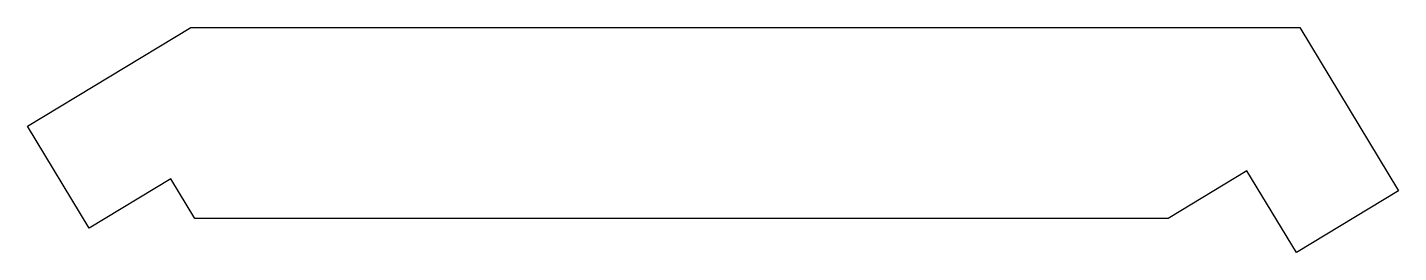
# Model space of a CAD drawing. Header units: inches. Extents: x 0 to 7.17, y 0 to 1.18.
import ezdxf

# ---------------------------------------------------------------- set-up
doc = ezdxf.new("R2010")
doc.units = ezdxf.units.IN
doc.header["$MEASUREMENT"] = 0
doc.layers.add('CUT', color=7, linetype='Continuous')

msp = doc.modelspace()

# ---------------------------------------------------------------- linework, layer by layer
at = {"layer": 'CUT'}
for p, q in [((0, 0.662), (0.8559, 1.1791)), ((0.8559, 1.1791), (6.6578, 1.1791)), ((6.6578, 1.1791), (7.1749, 0.3232)), ((0.3232, 0.1271), (0, 0.662)), ((0.7511, 0.3856), (0.3232, 0.1271)), ((0.8759, 0.1791), (0.7511, 0.3856)), ((6.3814, 0.428), (5.9694, 0.1791)), ((6.6399, 0), (6.3814, 0.428)), ((7.1749, 0.3232), (6.6399, 0)), ((5.9694, 0.1791), (0.8759, 0.1791))]:
    msp.add_line(p, q, dxfattribs=at)

doc.saveas('drawing.dxf')
